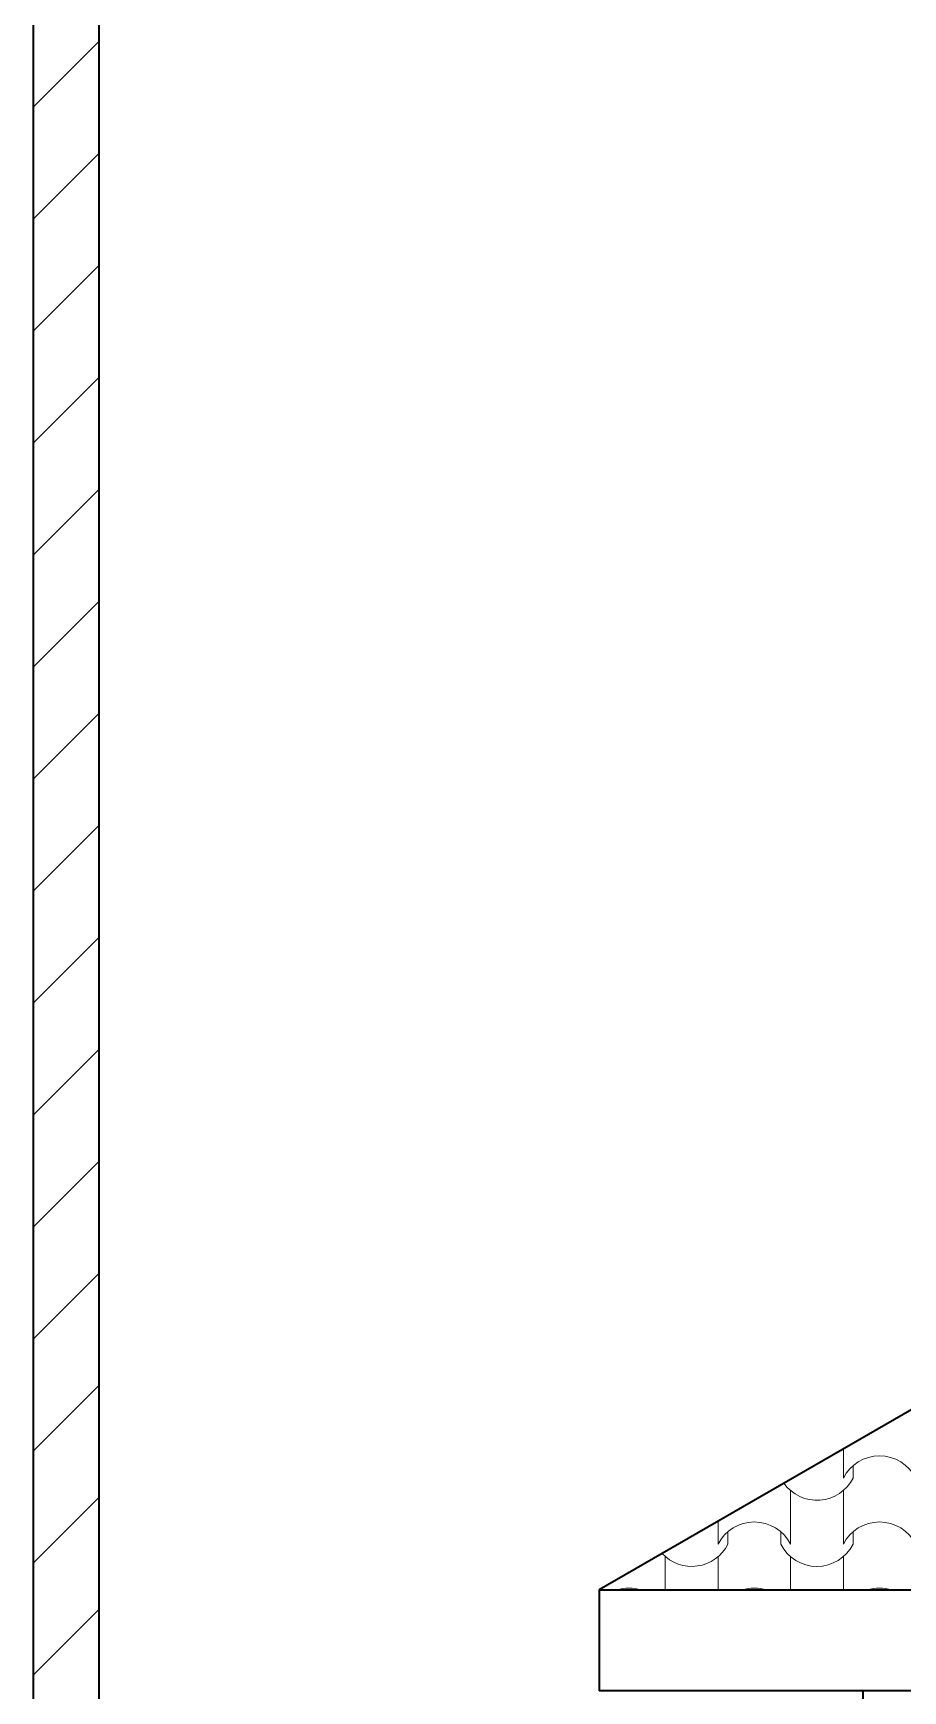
# Model space of a CAD drawing. Header units: millimetres. Extents: x 102766 to 172228, y -127504 to -81044.
# Drawn here: x 102766 to 104742, y -91498 to -87730 of the extents above; entities that cross this region are included whole.
import ezdxf

# ---------------------------------------------------------------- set-up
doc = ezdxf.new("R2010")
doc.units = ezdxf.units.MM
doc.header["$MEASUREMENT"] = 0
for name, color, linetype, lineweight, true_color in [('2D Drafting - General_Pen_No__105', 7, 'Continuous', 13, 0xcae6ff), ('2D Drafting - General_Pen_No__82', 7, 'Continuous', 20, 0xaaaaaa), ('Structural - Bearing_Pen_No__107', 7, 'Continuous', 13, 0xaaaaaa)]:
    doc.layers.add(name, color=color, linetype=linetype, lineweight=lineweight, true_color=true_color)
for name, color, linetype, lineweight in [('2D Drafting - General_Pen_No__20', 1, 'Continuous', 0), ('Shell - Roof_Pen_No__21', 7, 'Continuous', 35), ('Structural - Bearing_Pen_No__21', 7, 'Continuous', 35), ('Structural - Bearing_Pen_No__27', 7, 'Continuous', 35)]:
    doc.layers.add(name, color=color, linetype=linetype, lineweight=lineweight)
doc.layers.add('Structural - Bearing', color=7, linetype='Continuous')

# ---------------------------------------------------------------- blocks, each defined once
blk = doc.blocks.new('*X18')
at = {"layer": '2D Drafting - General_Pen_No__82', "linetype": 'Continuous'}
for p, q in [((104606.5, -90948.3), (104606.5, -90953.3)), ((104606.5, -90953.3), (104606.5, -91014.3)), ((104628.5, -90986.3), (104628.5, -91014.3)), ((104486.3, -91042.7), (104486.3, -91103.7)), ((104606.5, -91042.7), (104606.5, -91103.7)), ((104486.3, -91103.7), (104486.3, -91164.6)), ((104606.5, -91103.7), (104606.5, -91164.6)), ((104322, -91112.6), (104322, -91164.6)), ((104344, -91136.6), (104344, -91164.6)), ((104464.3, -91136.6), (104464.3, -91164.6)), ((104628.5, -91136.6), (104628.5, -91164.6)), ((104201.8, -91193), (104201.8, -91254)), ((104322, -91193), (104322, -91254)), ((104486.3, -91193), (104486.3, -91254)), ((104606.5, -91193), (104606.5, -91254)), ((104201.8, -91254), (104201.8, -91268.8)), ((104322, -91254), (104322, -91268.8)), ((104486.3, -91254), (104486.3, -91268.8)), ((104606.5, -91254), (104606.5, -91268.8))]:
    blk.add_line(p, q, dxfattribs=at)
for centre, radius, start, end in [((104688.9, -91056.3), 92.5, 90.1705, 153.0115), ((104688.4, -91056.3), 92.5, 26.9885, 89.8295), ((104546.4, -90973), 91.9, 215.435, 333.2956), ((104404.4, -91206.6), 92.5, 90.1705, 153.0115), ((104403.9, -91206.6), 92.5, 26.9885, 89.8295), ((104688.9, -91206.6), 92.5, 90.1705, 153.0115), ((104688.4, -91206.6), 92.5, 26.9885, 89.8295), ((104261.9, -91123.3), 91.9, 223.0447, 333.2956), ((104546.4, -91123.3), 91.9, 206.7044, 333.2956), ((104120, -91356.9), 92.5, 90.1705, 107.6686), ((104119.4, -91356.9), 92.5, 72.3314, 89.8295), ((104404.4, -91356.9), 92.5, 90.1705, 107.6686), ((104403.9, -91356.9), 92.5, 72.3314, 89.8295), ((104688.9, -91356.9), 92.5, 90.1705, 107.6686), ((104688.4, -91356.9), 92.5, 72.3314, 89.8295)]:
    blk.add_arc(centre, radius, start, end, dxfattribs=at)
blk = doc.blocks.new('Fill_9')
at = {"layer": '2D Drafting - General_Pen_No__105', "linetype": 'Continuous'}
for p, q in [((108751.7, -88555.1), (104051.4, -91268.8)), ((104051.4, -91268.8), (112352.3, -91268.8))]:
    blk.add_line(p, q, dxfattribs=at)
at = {"layer": '2D Drafting - General_Pen_No__82', "linetype": 'Continuous'}
blk.add_blockref('*X18', (0, 0), dxfattribs=at)
blk = doc.blocks.new('Wall_77', base_point=(102765.9, -81043.6))
at = {"layer": 'Structural - Bearing_Pen_No__107', "linetype": 'Continuous'}
h = blk.add_hatch(dxfattribs=at)
h.set_pattern_fill('Masonry_Block', color=256, style=0, pattern_type=2)
h.set_pattern_definition([(45, (0, 0), (-127.27922, 127.27922), [])])
h.paths.add_polyline_path([(102765.9, -81043.6), (102765.9, -127503.7), (102915.9, -127353.7), (102915.9, -81193.6)])
at = {"layer": 'Structural - Bearing_Pen_No__27', "linetype": 'Continuous', "flags": 128}
for points in [[(102765.9, -81043.6), (102765.9, -127503.7)], [(102915.9, -127353.7), (102915.9, -81193.6)]]:
    blk.add_lwpolyline(points, dxfattribs=at)

msp = doc.modelspace()

# ---------------------------------------------------------------- linework, layer by layer
at = {"layer": '2D Drafting - General_Pen_No__20', "linetype": 'Continuous'}
msp.add_line((102765.9, -127503.7), (102765.9, -81043.6), dxfattribs=at)
at = {"layer": 'Shell - Roof_Pen_No__21', "linetype": 'Continuous'}
for p, q in [((108751.7, -88555.1), (104051.4, -91268.8)), ((104051.4, -91268.8), (112352.3, -91268.8)), ((104051.4, -91268.8), (104051.4, -91498)), ((104051.4, -91498), (104051.4, -91498)), ((112352.3, -91498), (104051.4, -91498))]:
    msp.add_line(p, q, dxfattribs=at)
at = {"layer": 'Structural - Bearing_Pen_No__21', "linetype": 'Continuous'}
msp.add_line((104651.4, -93851.6), (104651.4, -91498), dxfattribs=at)

# ---------------------------------------------------------------- block references
at = {"layer": '2D Drafting - General_Pen_No__82', "linetype": 'Continuous'}
msp.add_blockref('Fill_9', (0, 0), dxfattribs=at)
at = {"layer": 'Structural - Bearing'}
msp.add_blockref('Wall_77', (102765.9, -81043.6), dxfattribs=at)

doc.saveas('drawing.dxf')
